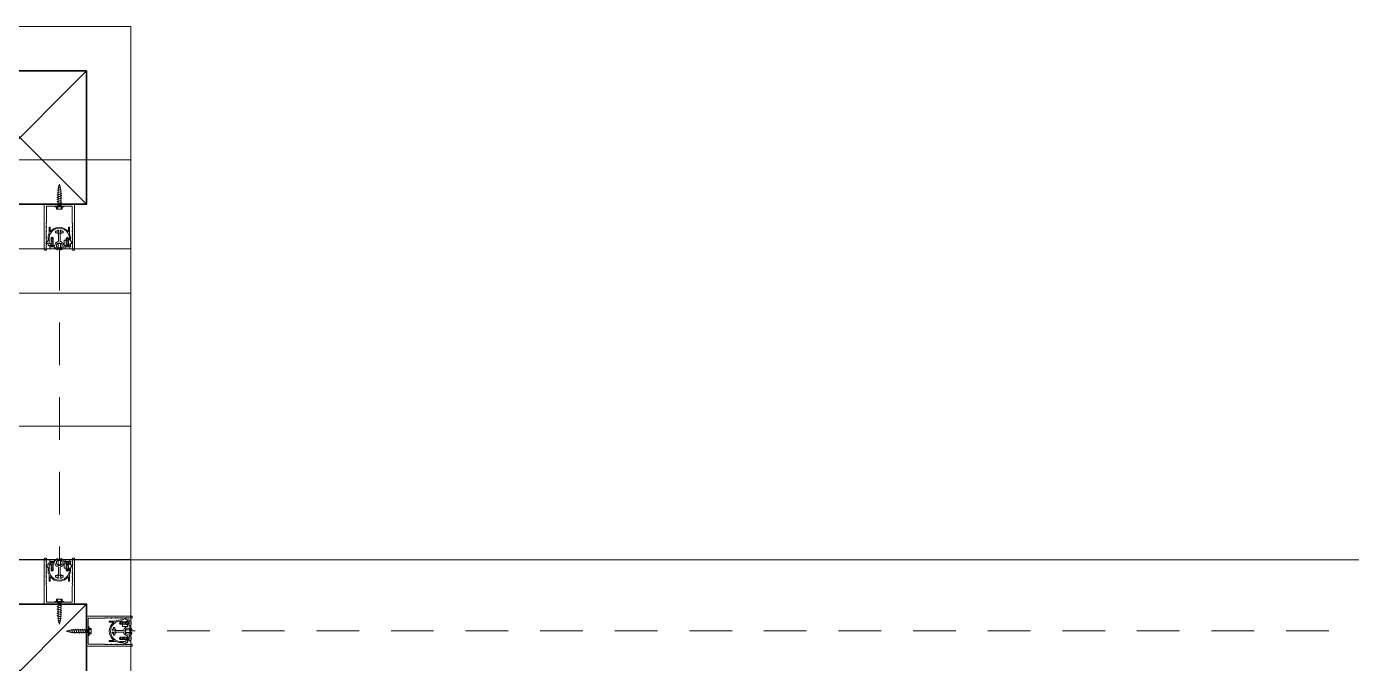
# Model space of a CAD drawing. Header units: inches. Extents: x -1373 to 690, y -94 to 608.
# Drawn here: x 331.7 to 391.4, y 416 to 444.6 of the extents above; entities that cross this region are included whole.
import ezdxf

# ---------------------------------------------------------------- set-up
doc = ezdxf.new("R2010")
doc.units = ezdxf.units.IN
doc.header["$MEASUREMENT"] = 0
for name, pattern in [('Dashed', [8.666667, 5.333333, -3.333334]), ('PHANTOM2', [1.25, 0.625, -0.125, 0.125, -0.125, 0.125, -0.125]), ('short Dashed', [3.36, 1.92, -1.44])]:
    doc.linetypes.add(name, pattern=pattern)
for name, color, linetype, lineweight, true_color in [('0_Pen_No__21', 7, 'Continuous', 13, 0x3687d9), ('0_Pen_No__22', 7, 'Continuous', 13, 0x650066), ('A-BEAM.N_Pen_No__2', 7, 'Continuous', 18, 0x404040), ('A-COLS.N_Pen_No__21', 7, 'Continuous', 13, 0x3687d9), ('A-COLS.N_Pen_No__22', 7, 'Continuous', 13, 0x650066), ('A-STRS-EXTR.N_Pen_No__2', 7, 'Continuous', 18, 0x404040), ('Skin Separator Lines_Pen_No__25', 7, 'Continuous', 35, 0xd9610b)]:
    doc.layers.add(name, color=color, linetype=linetype, lineweight=lineweight, true_color=true_color)
for name, color, linetype in [('A-BEAM.N', 7, 'Continuous'), ('A-COLS.N', 7, 'Continuous'), ('A-STRS-EXTR.N', 7, 'Continuous')]:
    doc.layers.add(name, color=color, linetype=linetype)
doc.layers.add('Cover Fills_Pen_No__96', color=8, linetype='Continuous', lineweight=18)

# ---------------------------------------------------------------- blocks, each defined once
blk = doc.blocks.new('Slab_6', base_point=(-3.566, 312.638))
at = {"layer": 'Cover Fills_Pen_No__96', "linetype": 'Continuous', "lineweight": 18}
h = blk.add_hatch(dxfattribs=at)
h.set_pattern_fill('06___Parallel_06__H', color=8, style=0, pattern_type=2)
h.set_pattern_definition([(0, (214.9315, 384.6384), (0, 6), [])])
h.paths.add_polyline_path([(-3.566, 312.638), (484.434, 312.638), (484.434, 336.638), (628.434, 336.638), (628.434, 328.638), (676.434, 328.638), (676.434, 384.638), (628.434, 384.638), (628.434, 420.638), (336.434, 420.638), (336.434, 444.638), (36.434, 444.638), (36.434, 424.638), (-3.566, 424.638)])
at = {"layer": 'A-STRS-EXTR.N_Pen_No__2', "color": 49, "linetype": 'Continuous', "lineweight": 18, "true_color": 0x404040, "flags": 128}
blk.add_lwpolyline([(-3.566, 312.638), (484.434, 312.638), (484.434, 336.638), (628.434, 336.638), (628.434, 328.638), (676.434, 328.638), (676.434, 384.638), (628.434, 384.638), (628.434, 420.638), (336.434, 420.638), (336.434, 444.638), (36.434, 444.638), (36.434, 424.638), (-3.566, 424.638)], close=True, dxfattribs=at)
blk = doc.blocks.new('Beam_1', base_point=(331.434, 439.638))
at = {"layer": 'A-BEAM.N_Pen_No__2', "color": 49, "linetype": 'Dashed', "lineweight": 18, "true_color": 0x404040}
blk.add_line((336.434, 444.638), (36.434, 444.638), dxfattribs=at)
blk = doc.blocks.new('Beam_3', base_point=(331.434, 439.638))
at = {"layer": 'A-BEAM.N_Pen_No__2', "color": 49, "linetype": 'Dashed', "lineweight": 18, "true_color": 0x404040}
blk.add_line((336.434, 444.638), (336.434, 420.638), dxfattribs=at)
blk = doc.blocks.new('Beam_6', base_point=(623.434, 415.638))
at = {"layer": 'A-BEAM.N_Pen_No__2', "color": 49, "linetype": 'Dashed', "lineweight": 18, "true_color": 0x404040}
blk.add_line((628.434, 420.638), (336.434, 420.638), dxfattribs=at)
blk = doc.blocks.new('Column_7', base_point=(331.434, 439.638))
at = {"layer": 'A-COLS.N_Pen_No__21', "color": 145, "linetype": 'Continuous', "lineweight": 13, "true_color": 0x3687d9}
for p, q in [((328.434, 436.638), (334.434, 442.638)), ((334.434, 436.638), (328.434, 442.638))]:
    blk.add_line(p, q, dxfattribs=at)
at = {"layer": 'A-COLS.N_Pen_No__22', "color": 206, "linetype": 'Continuous', "lineweight": 13, "true_color": 0x650066, "flags": 128}
blk.add_lwpolyline([(326.434, 434.638), (336.434, 434.638), (336.434, 444.638), (326.434, 444.638)], close=True, dxfattribs=at)
at = {"layer": 'Skin Separator Lines_Pen_No__25', "color": 32, "linetype": 'Continuous', "lineweight": 35, "true_color": 0xd9610b, "flags": 128}
blk.add_lwpolyline([(328.434, 436.638), (328.434, 442.638), (334.434, 442.638), (334.434, 436.638)], close=True, dxfattribs=at)
blk = doc.blocks.new('Column_28', base_point=(331.434, 415.638))
at = {"layer": 'A-COLS.N_Pen_No__21', "color": 145, "linetype": 'Continuous', "lineweight": 13, "true_color": 0x3687d9}
for p, q in [((328.434, 412.638), (334.434, 418.638)), ((334.434, 412.638), (328.434, 418.638))]:
    blk.add_line(p, q, dxfattribs=at)
at = {"layer": 'A-COLS.N_Pen_No__22', "color": 206, "linetype": 'Continuous', "lineweight": 13, "true_color": 0x650066, "flags": 128}
blk.add_lwpolyline([(326.434, 410.638), (336.434, 410.638), (336.434, 420.638), (326.434, 420.638)], close=True, dxfattribs=at)
at = {"layer": 'Skin Separator Lines_Pen_No__25', "color": 32, "linetype": 'Continuous', "lineweight": 35, "true_color": 0xd9610b, "flags": 128}
blk.add_lwpolyline([(328.434, 412.638), (328.434, 418.638), (334.434, 418.638), (334.434, 412.638)], close=True, dxfattribs=at)

msp = doc.modelspace()

# ---------------------------------------------------------------- linework, layer by layer
at = {"layer": '0_Pen_No__21', "color": 145, "linetype": 'short Dashed', "lineweight": 13, "true_color": 0x3687d9}
for p, q in [((333.229, 434.679), (333.229, 420.598)), ((484.475, 417.433), (336.394, 417.433))]:
    msp.add_line(p, q, dxfattribs=at)
at = {"layer": '0_Pen_No__22', "color": 206, "linetype": 'Continuous', "lineweight": 13, "true_color": 0x650066}
for p, q in [((333.199, 437.472), (333.157, 437.303)), ((333.185, 437.467), (333.241, 437.487)), ((333.187, 437.479), (333.185, 437.467)), ((333.185, 437.467), (333.197, 437.463)), ((333.187, 437.479), (333.239, 437.497)), ((333.217, 437.544), (333.202, 437.484)), ((333.217, 437.544), (333.23, 437.494)), ((333.228, 437.501), (333.239, 437.497)), ((333.232, 437.484), (333.252, 437.402)), ((333.239, 437.497), (333.241, 437.487)), ((333.123, 437.158), (333.297, 437.219)), ((333.123, 437.147), (333.3, 437.21)), ((333.123, 437.147), (333.123, 437.158)), ((333.123, 437.147), (333.157, 437.135)), ((333.123, 437.058), (333.311, 437.125)), ((333.123, 437.048), (333.311, 437.114)), ((333.123, 437.048), (333.123, 437.058)), ((333.123, 437.048), (333.157, 437.035)), ((333.123, 436.959), (333.311, 437.026)), ((333.123, 436.948), (333.311, 437.015)), ((333.123, 436.948), (333.123, 436.959)), ((333.123, 436.948), (333.157, 436.936)), ((333.123, 436.86), (333.311, 436.926)), ((333.123, 436.849), (333.311, 436.916)), ((333.145, 437.254), (333.286, 437.304)), ((333.148, 437.266), (333.145, 437.254)), ((333.145, 437.254), (333.157, 437.25)), ((333.148, 437.266), (333.284, 437.314)), ((333.157, 437.269), (333.157, 437.303)), ((333.157, 437.17), (333.157, 437.259)), ((333.157, 437.071), (333.157, 437.159)), ((333.157, 436.971), (333.157, 437.06)), ((333.157, 436.872), (333.157, 436.961)), ((333.158, 437.358), (333.264, 437.396)), ((333.161, 437.37), (333.158, 437.358)), ((333.158, 437.358), (333.17, 437.354)), ((333.161, 437.37), (333.261, 437.405)), ((333.25, 437.409), (333.261, 437.405)), ((333.254, 437.392), (333.275, 437.311)), ((333.261, 437.405), (333.264, 437.396)), ((333.273, 437.319), (333.284, 437.315)), ((333.277, 437.212), (333.277, 437.301)), ((333.277, 437.227), (333.297, 437.219)), ((333.277, 437.113), (333.277, 437.202)), ((333.277, 437.137), (333.311, 437.125)), ((333.277, 437.013), (333.277, 437.102)), ((333.277, 437.038), (333.311, 437.026)), ((333.277, 436.914), (333.277, 437.003)), ((333.277, 436.939), (333.311, 436.926)), ((333.277, 436.815), (333.277, 436.903)), ((333.284, 437.314), (333.287, 437.303)), ((333.297, 437.219), (333.3, 437.21)), ((333.311, 437.114), (333.311, 437.125)), ((333.311, 437.015), (333.311, 437.026)), ((333.311, 436.916), (333.311, 436.926)), ((332.538, 434.592), (332.538, 436.638)), ((333.883, 436.654), (332.554, 436.654)), ((332.637, 435.809), (332.637, 436.539)), ((333.784, 436.555), (332.653, 436.555)), ((333.018, 436.521), (333.018, 436.551)), ((333.416, 436.551), (333.018, 436.551)), ((333.416, 436.521), (333.018, 436.521)), ((333.093, 436.422), (333.093, 436.521)), ((333.341, 436.422), (333.093, 436.422)), ((333.123, 436.849), (333.123, 436.86)), ((333.123, 436.849), (333.157, 436.837)), ((333.123, 436.76), (333.311, 436.827)), ((333.123, 436.75), (333.311, 436.816)), ((333.123, 436.75), (333.123, 436.76)), ((333.123, 436.75), (333.157, 436.737)), ((333.123, 436.661), (333.311, 436.728)), ((333.123, 436.65), (333.311, 436.717)), ((333.123, 436.65), (333.123, 436.661)), ((333.123, 436.65), (333.157, 436.638)), ((333.123, 436.561), (333.311, 436.628)), ((333.123, 436.551), (333.311, 436.618)), ((333.123, 436.551), (333.123, 436.561)), ((333.137, 436.422), (333.137, 436.521)), ((333.157, 436.772), (333.157, 436.861)), ((333.157, 436.673), (333.157, 436.762)), ((333.157, 436.574), (333.157, 436.663)), ((333.157, 436.551), (333.157, 436.563)), ((333.277, 436.839), (333.311, 436.827)), ((333.277, 436.715), (333.277, 436.804)), ((333.277, 436.74), (333.311, 436.728)), ((333.277, 436.616), (333.277, 436.705)), ((333.277, 436.641), (333.311, 436.628)), ((333.311, 436.551), (333.277, 436.605)), ((333.296, 436.422), (333.296, 436.521)), ((333.311, 436.816), (333.311, 436.827)), ((333.311, 436.717), (333.311, 436.728)), ((333.311, 436.618), (333.311, 436.628)), ((333.341, 436.422), (333.341, 436.521)), ((333.416, 436.521), (333.416, 436.551)), ((333.8, 435.809), (333.8, 436.539)), ((333.899, 434.592), (333.899, 436.638)), ((332.637, 435.71), (332.637, 435.717)), ((333.8, 435.71), (333.8, 435.717)), ((332.637, 435.611), (332.637, 435.618)), ((332.637, 435.512), (332.637, 435.519)), ((332.637, 435.413), (332.637, 435.42)), ((332.637, 435.315), (332.637, 435.321)), ((332.637, 435.216), (332.637, 435.222)), ((332.637, 435.117), (332.637, 435.123)), ((332.754, 435.606), (332.802, 435.606)), ((332.754, 435.606), (332.754, 435.313)), ((332.802, 435.606), (332.802, 435.409)), ((332.892, 435.152), (332.84, 435.128)), ((332.84, 435.128), (332.84, 434.719)), ((332.892, 435.152), (332.857, 434.998)), ((332.944, 435.128), (332.874, 435.075)), ((332.944, 435.128), (332.892, 435.152)), ((332.944, 435.128), (332.944, 434.719)), ((333.044, 435.412), (333.044, 435.363)), ((333.103, 435.422), (333.054, 435.422)), ((333.054, 435.353), (333.107, 435.353)), ((333.18, 435.284), (333.18, 434.965)), ((333.249, 434.965), (333.249, 435.284)), ((333.322, 435.353), (333.375, 435.353)), ((333.375, 435.422), (333.326, 435.422)), ((333.385, 435.363), (333.385, 435.412)), ((333.579, 435.149), (333.527, 435.125)), ((333.527, 435.125), (333.527, 434.716)), ((333.579, 435.149), (333.544, 434.995)), ((333.631, 435.125), (333.562, 435.072)), ((333.631, 435.125), (333.579, 435.149)), ((333.674, 435.606), (333.626, 435.606)), ((333.626, 435.606), (333.626, 435.409)), ((333.631, 435.125), (333.631, 434.716)), ((333.674, 435.606), (333.674, 435.313)), ((333.674, 435.053), (333.674, 435.099)), ((333.721, 435.099), (333.721, 435.002)), ((333.8, 435.611), (333.8, 435.618)), ((333.8, 435.512), (333.8, 435.519)), ((333.8, 435.413), (333.8, 435.42)), ((333.8, 435.315), (333.8, 435.321)), ((333.8, 435.216), (333.8, 435.222)), ((333.8, 435.117), (333.8, 435.123)), ((332.621, 434.576), (332.554, 434.576)), ((332.637, 435.018), (332.637, 435.024)), ((332.637, 434.919), (332.637, 434.925)), ((332.637, 434.82), (332.637, 434.826)), ((332.637, 434.721), (332.637, 434.727)), ((332.637, 434.592), (332.637, 434.628)), ((332.781, 434.719), (332.781, 434.786)), ((332.781, 434.786), (333.014, 434.786)), ((332.873, 434.719), (332.781, 434.719)), ((333, 434.719), (332.783, 434.719)), ((332.783, 434.719), (332.783, 434.665)), ((332.956, 435.039), (332.828, 434.985)), ((332.828, 434.985), (332.84, 434.985)), ((332.956, 434.985), (332.828, 434.932)), ((332.956, 434.932), (332.828, 434.878)), ((332.828, 434.932), (332.84, 434.932)), ((332.828, 434.878), (332.84, 434.878)), ((332.956, 434.878), (332.828, 434.824)), ((332.828, 434.824), (332.84, 434.824)), ((332.956, 434.824), (332.828, 434.77)), ((332.828, 434.77), (332.84, 434.77)), ((332.956, 434.77), (332.84, 434.721)), ((332.944, 434.629), (332.84, 434.629)), ((333.019, 434.719), (332.903, 434.719)), ((332.944, 435.039), (332.956, 435.039)), ((332.944, 434.985), (332.956, 434.985)), ((332.944, 434.932), (332.956, 434.932)), ((332.944, 434.878), (332.956, 434.878)), ((332.944, 434.824), (332.956, 434.824)), ((332.944, 434.77), (332.956, 434.77)), ((333, 434.719), (333, 434.665)), ((333.137, 434.589), (333.126, 434.589)), ((333.152, 434.642), (333.152, 434.603)), ((333.275, 434.603), (333.275, 434.642)), ((333.301, 434.589), (333.289, 434.589)), ((333.559, 434.719), (333.407, 434.719)), ((333.413, 434.786), (333.53, 434.786)), ((333.428, 435.016), (333.637, 435.016)), ((333.428, 434.788), (333.428, 435.016)), ((333.521, 434.788), (333.428, 434.788)), ((333.688, 434.716), (333.471, 434.716)), ((333.471, 434.716), (333.471, 434.662)), ((333.643, 435.036), (333.515, 434.983)), ((333.643, 434.983), (333.515, 434.929)), ((333.515, 434.982), (333.527, 434.982)), ((333.643, 434.929), (333.515, 434.875)), ((333.515, 434.929), (333.527, 434.929)), ((333.515, 434.875), (333.527, 434.875)), ((333.643, 434.875), (333.515, 434.821)), ((333.515, 434.821), (333.527, 434.821)), ((333.643, 434.821), (333.515, 434.767)), ((333.515, 434.767), (333.527, 434.767)), ((333.655, 434.861), (333.521, 434.861)), ((333.521, 434.861), (333.521, 434.788)), ((333.643, 434.767), (333.527, 434.718)), ((333.631, 434.626), (333.527, 434.626)), ((333.53, 434.845), (333.648, 434.845)), ((333.53, 434.786), (333.53, 434.845)), ((333.721, 434.719), (333.618, 434.719)), ((333.631, 435.036), (333.643, 435.036)), ((333.631, 434.982), (333.643, 434.982)), ((333.631, 434.929), (333.643, 434.929)), ((333.631, 434.875), (333.643, 434.875)), ((333.631, 434.821), (333.643, 434.821)), ((333.631, 434.767), (333.643, 434.767)), ((333.637, 435.016), (333.674, 435.053)), ((333.648, 434.845), (333.648, 434.786)), ((333.648, 434.786), (333.721, 434.786)), ((333.655, 434.788), (333.655, 434.861)), ((333.721, 434.788), (333.655, 434.788)), ((333.688, 434.716), (333.688, 434.662)), ((333.721, 435.002), (333.814, 434.865)), ((333.721, 434.865), (333.721, 434.788)), ((333.814, 434.865), (333.721, 434.865)), ((333.721, 434.786), (333.721, 434.719)), ((333.8, 435.018), (333.8, 435.024)), ((333.8, 434.919), (333.8, 434.925)), ((333.8, 434.82), (333.8, 434.826)), ((333.8, 434.721), (333.8, 434.727)), ((333.8, 434.592), (333.8, 434.628)), ((333.815, 434.576), (333.883, 434.576)), ((332.538, 420.685), (332.538, 418.638)), ((332.621, 420.701), (332.554, 420.701)), ((332.637, 420.685), (332.637, 420.648)), ((332.637, 420.556), (332.637, 420.55)), ((332.637, 420.457), (332.637, 420.451)), ((332.637, 420.358), (332.637, 420.352)), ((332.637, 420.259), (332.637, 420.253)), ((332.637, 420.16), (332.637, 420.154)), ((332.873, 420.558), (332.781, 420.558)), ((332.781, 420.558), (332.781, 420.491)), ((332.781, 420.491), (333.014, 420.491)), ((332.783, 420.558), (332.783, 420.612)), ((333, 420.558), (332.783, 420.558)), ((332.828, 420.507), (332.84, 420.507)), ((332.956, 420.453), (332.828, 420.507)), ((332.828, 420.453), (332.84, 420.453)), ((332.956, 420.399), (332.828, 420.453)), ((332.956, 420.345), (332.828, 420.399)), ((332.828, 420.399), (332.84, 420.399)), ((332.828, 420.345), (332.84, 420.345)), ((332.956, 420.291), (332.828, 420.345)), ((332.828, 420.292), (332.84, 420.292)), ((332.956, 420.238), (332.828, 420.291)), ((332.944, 420.648), (332.84, 420.648)), ((332.84, 420.149), (332.84, 420.558)), ((332.956, 420.507), (332.84, 420.556)), ((332.892, 420.125), (332.857, 420.279)), ((332.944, 420.149), (332.874, 420.202)), ((333.019, 420.558), (332.903, 420.558)), ((332.944, 420.149), (332.944, 420.558)), ((332.944, 420.507), (332.956, 420.507)), ((332.944, 420.453), (332.956, 420.453)), ((332.944, 420.399), (332.956, 420.399)), ((332.944, 420.345), (332.956, 420.345)), ((332.944, 420.292), (332.956, 420.292)), ((332.944, 420.238), (332.956, 420.238)), ((333, 420.558), (333, 420.612)), ((333.137, 420.688), (333.126, 420.688)), ((333.152, 420.635), (333.152, 420.674)), ((333.18, 419.993), (333.18, 420.311)), ((333.249, 420.311), (333.249, 419.993)), ((333.275, 420.674), (333.275, 420.635)), ((333.301, 420.688), (333.289, 420.688)), ((333.559, 420.558), (333.407, 420.558)), ((333.413, 420.491), (333.53, 420.491)), ((333.428, 420.488), (333.428, 420.261)), ((333.521, 420.488), (333.428, 420.488)), ((333.428, 420.261), (333.637, 420.261)), ((333.471, 420.561), (333.471, 420.615)), ((333.688, 420.561), (333.471, 420.561)), ((333.515, 420.509), (333.527, 420.509)), ((333.643, 420.456), (333.515, 420.509)), ((333.515, 420.456), (333.527, 420.456)), ((333.643, 420.402), (333.515, 420.456)), ((333.643, 420.348), (333.515, 420.402)), ((333.515, 420.402), (333.527, 420.402)), ((333.515, 420.348), (333.527, 420.348)), ((333.643, 420.294), (333.515, 420.348)), ((333.643, 420.24), (333.515, 420.294)), ((333.515, 420.294), (333.527, 420.294)), ((333.521, 420.416), (333.521, 420.488)), ((333.655, 420.416), (333.521, 420.416)), ((333.631, 420.65), (333.527, 420.65)), ((333.527, 420.152), (333.527, 420.561)), ((333.643, 420.51), (333.527, 420.559)), ((333.53, 420.491), (333.53, 420.432)), ((333.53, 420.432), (333.648, 420.432)), ((333.579, 420.128), (333.544, 420.282)), ((333.631, 420.152), (333.562, 420.205)), ((333.721, 420.558), (333.618, 420.558)), ((333.631, 420.152), (333.631, 420.561)), ((333.631, 420.509), (333.643, 420.509)), ((333.631, 420.456), (333.643, 420.456)), ((333.631, 420.402), (333.643, 420.402)), ((333.631, 420.348), (333.643, 420.348)), ((333.631, 420.294), (333.643, 420.294)), ((333.631, 420.241), (333.643, 420.241)), ((333.637, 420.261), (333.674, 420.224)), ((333.648, 420.432), (333.648, 420.491)), ((333.648, 420.491), (333.721, 420.491)), ((333.655, 420.488), (333.655, 420.416)), ((333.721, 420.488), (333.655, 420.488)), ((333.674, 420.224), (333.674, 420.178)), ((333.688, 420.561), (333.688, 420.615)), ((333.721, 420.491), (333.721, 420.558)), ((333.721, 420.412), (333.721, 420.488)), ((333.814, 420.412), (333.721, 420.412)), ((333.721, 420.275), (333.814, 420.412)), ((333.721, 420.178), (333.721, 420.275)), ((333.8, 420.685), (333.8, 420.648)), ((333.8, 420.556), (333.8, 420.55)), ((333.8, 420.457), (333.8, 420.451)), ((333.8, 420.358), (333.8, 420.352)), ((333.8, 420.259), (333.8, 420.253)), ((333.8, 420.16), (333.8, 420.154)), ((333.815, 420.701), (333.883, 420.701)), ((333.899, 420.685), (333.899, 418.638)), ((332.637, 420.061), (332.637, 420.055)), ((332.637, 419.962), (332.637, 419.956)), ((332.637, 419.863), (332.637, 419.857)), ((332.637, 419.764), (332.637, 419.758)), ((332.637, 419.665), (332.637, 419.659)), ((332.637, 419.566), (332.637, 419.56)), ((332.754, 419.67), (332.754, 419.963)), ((332.754, 419.67), (332.802, 419.67)), ((332.802, 419.67), (332.802, 419.868)), ((332.892, 420.125), (332.84, 420.149)), ((332.944, 420.149), (332.892, 420.125)), ((333.044, 419.864), (333.044, 419.914)), ((333.054, 419.924), (333.107, 419.924)), ((333.103, 419.855), (333.054, 419.855)), ((333.322, 419.924), (333.375, 419.924)), ((333.375, 419.855), (333.326, 419.855)), ((333.385, 419.914), (333.385, 419.864)), ((333.579, 420.128), (333.527, 420.152)), ((333.631, 420.152), (333.579, 420.128)), ((333.626, 419.67), (333.626, 419.868)), ((333.674, 419.67), (333.626, 419.67)), ((333.674, 419.67), (333.674, 419.963)), ((333.8, 420.061), (333.8, 420.055)), ((333.8, 419.962), (333.8, 419.956)), ((333.8, 419.863), (333.8, 419.857)), ((333.8, 419.764), (333.8, 419.758)), ((333.8, 419.665), (333.8, 419.659)), ((333.8, 419.566), (333.8, 419.56)), ((332.637, 419.468), (332.637, 418.737)), ((333.8, 419.468), (333.8, 418.737)), ((333.883, 418.623), (332.554, 418.623)), ((333.784, 418.722), (332.653, 418.722)), ((333.018, 418.756), (333.018, 418.726)), ((333.416, 418.756), (333.018, 418.756)), ((333.416, 418.726), (333.018, 418.726)), ((333.093, 418.855), (333.093, 418.756)), ((333.341, 418.855), (333.093, 418.855)), ((333.123, 418.726), (333.311, 418.659)), ((333.123, 418.726), (333.123, 418.715)), ((333.123, 418.715), (333.311, 418.649)), ((333.123, 418.627), (333.157, 418.639)), ((333.123, 418.627), (333.311, 418.56)), ((333.123, 418.627), (333.123, 418.616)), ((333.123, 418.616), (333.311, 418.549)), ((333.123, 418.527), (333.157, 418.54)), ((333.123, 418.527), (333.123, 418.517)), ((333.123, 418.527), (333.311, 418.46)), ((333.123, 418.517), (333.311, 418.45)), ((333.123, 418.428), (333.157, 418.44)), ((333.123, 418.428), (333.311, 418.361)), ((333.123, 418.428), (333.123, 418.417)), ((333.123, 418.417), (333.311, 418.35)), ((333.137, 418.855), (333.137, 418.756)), ((333.157, 418.726), (333.157, 418.714)), ((333.157, 418.703), (333.157, 418.614)), ((333.157, 418.604), (333.157, 418.515)), ((333.157, 418.504), (333.157, 418.416)), ((333.157, 418.405), (333.157, 418.316)), ((333.311, 418.726), (333.277, 418.671)), ((333.277, 418.661), (333.277, 418.572)), ((333.277, 418.636), (333.311, 418.649)), ((333.277, 418.562), (333.277, 418.473)), ((333.277, 418.537), (333.311, 418.549)), ((333.277, 418.462), (333.277, 418.373)), ((333.277, 418.438), (333.311, 418.45)), ((333.296, 418.855), (333.296, 418.756)), ((333.311, 418.659), (333.311, 418.649)), ((333.311, 418.56), (333.311, 418.549)), ((333.311, 418.46), (333.311, 418.45)), ((333.341, 418.855), (333.341, 418.756)), ((333.416, 418.756), (333.416, 418.726)), ((333.123, 418.328), (333.157, 418.341)), ((333.123, 418.328), (333.311, 418.262)), ((333.123, 418.328), (333.123, 418.318)), ((333.123, 418.318), (333.311, 418.251)), ((333.123, 418.229), (333.157, 418.241)), ((333.123, 418.229), (333.311, 418.162)), ((333.123, 418.229), (333.123, 418.219)), ((333.123, 418.219), (333.311, 418.152)), ((333.123, 418.13), (333.157, 418.142)), ((333.123, 418.13), (333.3, 418.067)), ((333.123, 418.13), (333.123, 418.119)), ((333.123, 418.119), (333.297, 418.057)), ((333.145, 418.022), (333.157, 418.027)), ((333.145, 418.022), (333.286, 417.972)), ((333.148, 418.011), (333.145, 418.022)), ((333.148, 418.011), (333.284, 417.963)), ((333.157, 418.306), (333.157, 418.217)), ((333.157, 418.206), (333.157, 418.117)), ((333.157, 418.107), (333.157, 418.018)), ((333.157, 418.008), (333.157, 417.974)), ((333.199, 417.805), (333.157, 417.974)), ((333.158, 417.919), (333.17, 417.923)), ((333.158, 417.919), (333.264, 417.881)), ((333.161, 417.907), (333.158, 417.919)), ((333.161, 417.907), (333.261, 417.871)), ((333.185, 417.81), (333.197, 417.814)), ((333.185, 417.81), (333.241, 417.79)), ((333.187, 417.798), (333.185, 417.81)), ((333.187, 417.798), (333.239, 417.78)), ((333.217, 417.732), (333.202, 417.793)), ((333.217, 417.732), (333.23, 417.783)), ((333.228, 417.776), (333.239, 417.78)), ((333.232, 417.793), (333.252, 417.875)), ((333.239, 417.78), (333.241, 417.79)), ((333.25, 417.867), (333.261, 417.871)), ((333.254, 417.884), (333.275, 417.966)), ((333.261, 417.871), (333.264, 417.881)), ((333.273, 417.958), (333.284, 417.962)), ((333.277, 418.363), (333.277, 418.274)), ((333.277, 418.338), (333.311, 418.35)), ((333.277, 418.263), (333.277, 418.175)), ((333.277, 418.239), (333.311, 418.251)), ((333.277, 418.164), (333.277, 418.075)), ((333.277, 418.139), (333.311, 418.152)), ((333.277, 418.065), (333.277, 417.976)), ((333.277, 418.05), (333.297, 418.057)), ((333.284, 417.963), (333.287, 417.973)), ((333.297, 418.057), (333.3, 418.067)), ((333.311, 418.361), (333.311, 418.35)), ((333.311, 418.262), (333.311, 418.251)), ((333.311, 418.162), (333.311, 418.152)), ((334.419, 418.087), (334.419, 416.758)), ((336.481, 418.103), (334.434, 418.103)), ((334.518, 417.988), (334.518, 416.857)), ((335.264, 418.004), (334.533, 418.004)), ((335.362, 418.004), (335.356, 418.004)), ((335.461, 418.004), (335.455, 418.004)), ((335.466, 417.878), (335.759, 417.878)), ((335.466, 417.878), (335.466, 417.83)), ((335.466, 417.83), (335.664, 417.83)), ((335.56, 418.004), (335.554, 418.004)), ((335.659, 418.004), (335.653, 418.004)), ((335.758, 418.004), (335.752, 418.004)), ((335.857, 418.004), (335.851, 418.004)), ((335.948, 417.835), (335.924, 417.783)), ((335.924, 417.783), (336.078, 417.748)), ((335.924, 417.783), (335.948, 417.731)), ((335.948, 417.835), (336.357, 417.835)), ((335.948, 417.835), (336.001, 417.766)), ((335.956, 418.004), (335.95, 418.004)), ((335.974, 417.925), (336.071, 417.925)), ((336.02, 417.878), (335.974, 417.878)), ((336.057, 417.841), (336.02, 417.878)), ((336.036, 417.847), (336.09, 417.719)), ((336.037, 417.835), (336.037, 417.847)), ((336.055, 418.004), (336.049, 418.004)), ((336.057, 417.632), (336.057, 417.841)), ((336.071, 417.925), (336.208, 418.018)), ((336.09, 417.835), (336.09, 417.847)), ((336.09, 417.847), (336.144, 417.719)), ((336.144, 417.847), (336.198, 417.719)), ((336.144, 417.835), (336.144, 417.847)), ((336.154, 418.004), (336.148, 418.004)), ((336.198, 417.847), (336.252, 417.719)), ((336.198, 417.835), (336.198, 417.847)), ((336.208, 418.018), (336.208, 417.925)), ((336.208, 417.925), (336.284, 417.925)), ((336.212, 417.859), (336.212, 417.725)), ((336.284, 417.859), (336.212, 417.859)), ((336.228, 417.734), (336.228, 417.852)), ((336.228, 417.852), (336.287, 417.852)), ((336.253, 418.004), (336.247, 418.004)), ((336.252, 417.847), (336.305, 417.719)), ((336.252, 417.835), (336.252, 417.847)), ((336.284, 417.925), (336.284, 417.859)), ((336.287, 417.852), (336.287, 417.925)), ((336.287, 417.925), (336.354, 417.925)), ((336.305, 417.835), (336.305, 417.847)), ((336.306, 417.847), (336.355, 417.731)), ((336.352, 418.004), (336.346, 418.004)), ((336.354, 417.925), (336.354, 417.822)), ((336.357, 417.892), (336.357, 417.675)), ((336.357, 417.892), (336.411, 417.892)), ((336.481, 418.004), (336.445, 418.004)), ((336.446, 417.835), (336.446, 417.731)), ((336.497, 418.019), (336.497, 418.087)), ((333.528, 417.421), (333.579, 417.433)), ((333.528, 417.421), (333.589, 417.406)), ((333.572, 417.432), (333.576, 417.443)), ((333.576, 417.443), (333.586, 417.445)), ((333.594, 417.391), (333.576, 417.443)), ((333.606, 417.389), (333.586, 417.445)), ((333.589, 417.436), (333.671, 417.456)), ((333.594, 417.391), (333.606, 417.389)), ((333.601, 417.403), (333.77, 417.361)), ((333.606, 417.389), (333.61, 417.401)), ((333.663, 417.454), (333.667, 417.465)), ((333.667, 417.465), (333.677, 417.468)), ((333.703, 417.365), (333.667, 417.465)), ((333.715, 417.362), (333.677, 417.468)), ((333.68, 417.458), (333.762, 417.479)), ((333.703, 417.365), (333.715, 417.362)), ((333.715, 417.362), (333.719, 417.374)), ((333.754, 417.477), (333.758, 417.488)), ((333.759, 417.488), (333.769, 417.491)), ((333.807, 417.352), (333.759, 417.488)), ((333.818, 417.349), (333.768, 417.49)), ((333.804, 417.361), (333.77, 417.361)), ((333.861, 417.481), (333.772, 417.481)), ((333.807, 417.352), (333.818, 417.349)), ((333.903, 417.361), (333.814, 417.361)), ((333.818, 417.349), (333.823, 417.361)), ((333.846, 417.481), (333.853, 417.501)), ((333.853, 417.501), (333.863, 417.504)), ((333.915, 417.327), (333.853, 417.501)), ((333.926, 417.327), (333.863, 417.504)), ((333.96, 417.481), (333.871, 417.481)), ((334.002, 417.361), (333.913, 417.361)), ((333.926, 417.327), (333.915, 417.327)), ((333.926, 417.327), (333.938, 417.361)), ((333.935, 417.481), (333.948, 417.515)), ((334.015, 417.327), (333.948, 417.515)), ((333.958, 417.515), (333.948, 417.515)), ((334.025, 417.327), (333.958, 417.515)), ((334.059, 417.481), (333.971, 417.481)), ((334.102, 417.361), (334.013, 417.361)), ((334.025, 417.327), (334.015, 417.327)), ((334.025, 417.327), (334.037, 417.361)), ((334.035, 417.481), (334.047, 417.515)), ((334.114, 417.327), (334.047, 417.515)), ((334.058, 417.515), (334.047, 417.515)), ((334.125, 417.327), (334.058, 417.515)), ((334.159, 417.481), (334.07, 417.481)), ((334.201, 417.361), (334.112, 417.361)), ((334.125, 417.327), (334.114, 417.327)), ((334.125, 417.327), (334.137, 417.361)), ((334.134, 417.481), (334.147, 417.515)), ((334.213, 417.327), (334.147, 417.515)), ((334.157, 417.515), (334.147, 417.515)), ((334.224, 417.327), (334.157, 417.515)), ((334.258, 417.481), (334.169, 417.481)), ((334.3, 417.361), (334.212, 417.361)), ((334.224, 417.327), (334.213, 417.327)), ((334.224, 417.327), (334.236, 417.361)), ((334.234, 417.481), (334.246, 417.515)), ((334.256, 417.515), (334.246, 417.515)), ((334.313, 417.327), (334.246, 417.515)), ((334.323, 417.327), (334.256, 417.515)), ((334.358, 417.481), (334.269, 417.481)), ((334.4, 417.361), (334.311, 417.361)), ((334.323, 417.327), (334.313, 417.327)), ((334.323, 417.327), (334.336, 417.361)), ((334.333, 417.481), (334.345, 417.515)), ((334.412, 417.327), (334.345, 417.515)), ((334.356, 417.515), (334.345, 417.515)), ((334.423, 417.327), (334.356, 417.515)), ((334.457, 417.481), (334.368, 417.481)), ((334.499, 417.361), (334.41, 417.361)), ((334.423, 417.327), (334.412, 417.327)), ((334.423, 417.327), (334.435, 417.361)), ((334.432, 417.481), (334.445, 417.515)), ((334.511, 417.327), (334.445, 417.515)), ((334.455, 417.515), (334.445, 417.515)), ((334.522, 417.327), (334.455, 417.515)), ((334.522, 417.515), (334.467, 417.481)), ((334.522, 417.361), (334.51, 417.361)), ((334.522, 417.327), (334.511, 417.327)), ((334.552, 417.62), (334.522, 417.62)), ((334.522, 417.62), (334.522, 417.222)), ((334.552, 417.222), (334.522, 417.222)), ((334.552, 417.62), (334.552, 417.222)), ((334.651, 417.545), (334.552, 417.545)), ((334.651, 417.5), (334.552, 417.5)), ((334.651, 417.341), (334.552, 417.341)), ((334.651, 417.297), (334.552, 417.297)), ((334.651, 417.545), (334.651, 417.297)), ((335.651, 417.579), (335.651, 417.53)), ((335.651, 417.307), (335.651, 417.258)), ((335.71, 417.589), (335.66, 417.589)), ((335.66, 417.248), (335.71, 417.248)), ((335.72, 417.526), (335.72, 417.579)), ((335.72, 417.258), (335.72, 417.311)), ((336.107, 417.453), (335.789, 417.453)), ((335.789, 417.384), (336.107, 417.384)), ((335.948, 417.731), (336.357, 417.731)), ((336.284, 417.632), (336.057, 417.632)), ((336.09, 417.719), (336.09, 417.731)), ((336.144, 417.719), (336.144, 417.731)), ((336.198, 417.719), (336.198, 417.731)), ((336.212, 417.725), (336.284, 417.725)), ((336.287, 417.734), (336.228, 417.734)), ((336.252, 417.719), (336.252, 417.731)), ((336.284, 417.725), (336.284, 417.632)), ((336.287, 417.617), (336.287, 417.734)), ((336.287, 416.985), (336.287, 417.218)), ((336.305, 417.719), (336.305, 417.731)), ((336.354, 417.763), (336.354, 417.611)), ((336.354, 417.223), (336.354, 417.107)), ((336.354, 417.204), (336.354, 416.987)), ((336.354, 417.204), (336.408, 417.204)), ((336.357, 417.675), (336.411, 417.675)), ((336.47, 417.479), (336.431, 417.479)), ((336.431, 417.356), (336.47, 417.356)), ((336.484, 417.505), (336.484, 417.493)), ((336.484, 417.341), (336.484, 417.33)), ((336.481, 416.742), (334.434, 416.742)), ((335.264, 416.841), (334.533, 416.841)), ((335.362, 416.841), (335.356, 416.841)), ((335.461, 416.841), (335.455, 416.841)), ((335.466, 417.006), (335.664, 417.006)), ((335.466, 416.958), (335.466, 417.006)), ((335.466, 416.958), (335.759, 416.958)), ((335.56, 416.841), (335.554, 416.841)), ((335.659, 416.841), (335.653, 416.841)), ((335.758, 416.841), (335.752, 416.841)), ((335.857, 416.841), (335.851, 416.841)), ((335.945, 417.148), (335.921, 417.096)), ((335.921, 417.096), (336.075, 417.061)), ((335.921, 417.096), (335.945, 417.044)), ((335.945, 417.148), (336.354, 417.148)), ((335.945, 417.148), (335.998, 417.078)), ((335.945, 417.044), (336.354, 417.044)), ((335.956, 416.841), (335.95, 416.841)), ((336.034, 417.148), (336.034, 417.16)), ((336.034, 417.16), (336.087, 417.031)), ((336.055, 416.841), (336.049, 416.841)), ((336.087, 417.16), (336.141, 417.031)), ((336.088, 417.148), (336.088, 417.16)), ((336.088, 417.031), (336.088, 417.044)), ((336.141, 417.16), (336.195, 417.031)), ((336.141, 417.148), (336.141, 417.16)), ((336.141, 417.031), (336.141, 417.044)), ((336.154, 416.841), (336.148, 416.841)), ((336.195, 417.16), (336.249, 417.031)), ((336.195, 417.148), (336.195, 417.16)), ((336.195, 417.031), (336.195, 417.044)), ((336.253, 416.841), (336.247, 416.841)), ((336.249, 417.16), (336.303, 417.031)), ((336.249, 417.148), (336.249, 417.16)), ((336.249, 417.031), (336.249, 417.044)), ((336.354, 416.985), (336.287, 416.985)), ((336.303, 417.16), (336.352, 417.044)), ((336.303, 417.148), (336.303, 417.16)), ((336.303, 417.031), (336.303, 417.044)), ((336.352, 416.841), (336.346, 416.841)), ((336.354, 417.077), (336.354, 416.985)), ((336.354, 416.987), (336.408, 416.987)), ((336.444, 417.148), (336.444, 417.044)), ((336.481, 416.841), (336.445, 416.841)), ((336.497, 416.825), (336.497, 416.758))]:
    msp.add_line(p, q, dxfattribs=at)
at = {"layer": '0_Pen_No__22', "color": 206, "linetype": 'PHANTOM2', "lineweight": 13, "true_color": 0x650066}
for p, q in [((333.157, 434.846), (333.186, 434.876)), ((333.157, 434.679), (333.157, 434.846)), ((333.275, 434.679), (333.157, 434.679)), ((333.186, 434.876), (333.246, 434.876)), ((333.275, 434.846), (333.246, 434.876)), ((333.275, 434.679), (333.275, 434.846)), ((333.157, 420.598), (333.157, 420.431)), ((333.275, 420.598), (333.157, 420.598)), ((333.157, 420.431), (333.186, 420.401)), ((333.186, 420.401), (333.246, 420.401)), ((333.275, 420.431), (333.246, 420.401)), ((333.275, 420.598), (333.275, 420.431)), ((336.227, 417.479), (336.197, 417.45)), ((336.197, 417.39), (336.197, 417.45)), ((336.227, 417.361), (336.197, 417.39)), ((336.394, 417.479), (336.227, 417.479)), ((336.394, 417.361), (336.227, 417.361)), ((336.394, 417.479), (336.394, 417.361))]:
    msp.add_line(p, q, dxfattribs=at)
at = {"layer": '0_Pen_No__22', "color": 206, "linetype": 'Continuous', "lineweight": 13, "true_color": 0x650066, "flags": 128}
for points in [[(333.674, 435.099, 1.000034), (332.754, 435.099), (332.754, 434.892), (332.792, 434.855), (332.838, 434.855), (332.838, 434.788), (332.707, 434.788), (332.707, 434.865), (332.614, 434.865), (332.707, 435.002), (332.707, 435.099)], [(333.674, 420.178, -1.000034), (332.754, 420.178), (332.754, 420.385), (332.792, 420.422), (332.838, 420.422), (332.838, 420.488), (332.707, 420.488), (332.707, 420.412), (332.614, 420.412), (332.707, 420.275), (332.707, 420.178)], [(335.974, 417.878, 1.000034), (335.974, 416.958), (336.181, 416.958), (336.218, 416.996), (336.218, 417.042), (336.284, 417.042), (336.284, 416.911), (336.208, 416.911), (336.208, 416.818), (336.071, 416.911), (335.974, 416.911)]]:
    msp.add_lwpolyline(points, format="xyb", dxfattribs=at)
at = {"layer": '0_Pen_No__22', "color": 206, "linetype": 'Continuous', "lineweight": 13, "true_color": 0x650066}
for centre, radius, start, end in [((332.554, 436.638), 0.0158, 90, 180), ((332.653, 436.539), 0.0158, 90, 180), ((333.784, 436.539), 0.0158, 0, 90), ((333.883, 436.638), 0.0158, 0, 90), ((332.678, 435.763), 0.0618, 131.61225, 228.38775), ((332.678, 435.664), 0.0618, 131.61225, 228.38775), ((333.759, 435.763), 0.0618, 311.61225, 48.38775), ((333.759, 435.664), 0.0618, 311.61225, 48.38775), ((332.678, 435.565), 0.0618, 131.61225, 228.38775), ((332.678, 435.466), 0.0618, 131.61225, 228.38775), ((332.678, 435.367), 0.0618, 131.61225, 228.38775), ((332.678, 435.268), 0.0618, 131.61225, 228.38775), ((332.678, 435.169), 0.0618, 131.61225, 228.38775), ((332.678, 435.07), 0.0618, 131.61225, 228.38775), ((333.214, 435.099), 0.507, 155.02251, 179.9961), ((332.807, 435.411), 0.00613, 205.83901, 298.93362), ((333.214, 435.099), 0.507, 37.20058, 142.77045), ((333.054, 435.412), 0.00986, 90, 180), ((333.054, 435.363), 0.00986, 180, 270), ((333.103, 435.432), 0.00986, 270, 340.80516), ((333.107, 435.343), 0.00986, 24.95299, 90), ((333.215, 435.393), 0.108, 137.89005, 160.80516), ((333.215, 435.393), 0.108, 204.95299, 247.95541), ((333.153, 435.449), 0.0246, 0, 137.89005), ((333.215, 435.393), 0.0592, 137.89005, 180), ((333.215, 435.393), 0.0592, 180, 0), ((333.153, 435.449), 0.0246, 317.89005, 0), ((333.17, 435.284), 0.00986, 0, 67.95541), ((333.259, 435.284), 0.00986, 112.04459, 180), ((333.277, 435.449), 0.0246, 42.10995, 180), ((333.277, 435.449), 0.0246, 180, 222.10995), ((333.215, 435.393), 0.108, 292.04459, 335.04701), ((333.215, 435.393), 0.0592, 0, 42.10995), ((333.215, 435.393), 0.108, 19.19484, 42.10995), ((333.322, 435.343), 0.00986, 90, 155.04701), ((333.326, 435.432), 0.00986, 199.19484, 270), ((333.375, 435.412), 0.00986, 0, 90), ((333.375, 435.363), 0.00986, 270, 0), ((333.621, 435.411), 0.00613, 241.06638, 334.16099), ((333.214, 435.099), 0.507, 0, 25.04399), ((333.759, 435.565), 0.0618, 311.61225, 48.38775), ((333.759, 435.466), 0.0618, 311.61225, 48.38775), ((333.759, 435.367), 0.0618, 311.61225, 48.38775), ((333.759, 435.268), 0.0618, 311.61225, 48.38775), ((333.759, 435.169), 0.0618, 311.61225, 48.38775), ((333.759, 435.07), 0.0618, 311.61225, 48.38775), ((332.554, 434.592), 0.0158, 180, 270), ((332.678, 434.971), 0.0618, 131.61225, 228.38775), ((332.678, 434.872), 0.0618, 131.61225, 228.38775), ((332.678, 434.774), 0.0618, 131.61225, 228.38775), ((332.678, 434.675), 0.0618, 131.61225, 228.38775), ((332.621, 434.592), 0.0158, 270, 0), ((332.844, 434.699), 0.0697, 209.17991, 266.33515), ((332.888, 434.719), 0.0149, 0, 180), ((332.941, 434.696), 0.0673, 272.55206, 331.93287), ((333.213, 434.768), 0.2, 145.03706, 174.98375), ((333.213, 434.768), 0.2, 194.18398, 243.998), ((333.213, 434.768), 0.2, 137.55417, 145.03706), ((333.07, 434.907), 0.0056, 45.58444, 226.31296), ((333.213, 434.768), 0.2, 132.52095, 134.34324), ((333.082, 434.919), 0.0056, 40.60409, 221.22687), ((333.213, 434.768), 0.133, 301.40595, 238.59405), ((333.213, 434.768), 0.2, 99.56912, 129.31001), ((333.137, 434.603), 0.0142, 270, 0), ((333.137, 434.642), 0.0142, 0, 63.43127), ((333.213, 434.768), 0.2, 34.96294, 80.43088), ((333.289, 434.642), 0.0142, 116.56871, 180), ((333.289, 434.603), 0.0142, 180, 270), ((333.213, 434.768), 0.2, 296.002, 345.81602), ((333.213, 434.768), 0.2, 5.01625, 34.96294), ((333.532, 434.696), 0.0697, 209.17991, 266.33515), ((333.589, 434.719), 0.0295, 0, 180), ((333.628, 434.694), 0.0673, 272.55206, 331.93287), ((333.759, 434.971), 0.0618, 311.61225, 48.38775), ((333.759, 434.872), 0.0618, 311.61225, 48.38775), ((333.759, 434.774), 0.0618, 311.61225, 48.38775), ((333.759, 434.675), 0.0618, 311.61225, 48.38775), ((333.815, 434.592), 0.0158, 180, 270), ((333.883, 434.592), 0.0158, 270, 0), ((332.554, 420.685), 0.0158, 90, 180), ((332.678, 420.602), 0.0618, 131.61225, 228.38775), ((332.678, 420.503), 0.0618, 131.61225, 228.38775), ((332.678, 420.404), 0.0618, 131.61225, 228.38775), ((332.678, 420.305), 0.0618, 131.61225, 228.38775), ((332.678, 420.206), 0.0618, 131.61225, 228.38775), ((332.621, 420.685), 0.0158, 0, 90), ((333.214, 420.178), 0.507, 180.0039, 204.97749), ((332.844, 420.578), 0.0697, 93.66485, 150.82009), ((332.888, 420.558), 0.0149, 180, 0), ((332.941, 420.58), 0.0673, 28.06713, 87.44794), ((333.213, 420.509), 0.2, 185.01625, 214.96294), ((333.213, 420.509), 0.2, 116.002, 165.81602), ((333.213, 420.509), 0.2, 214.96294, 222.44583), ((333.07, 420.369), 0.0056, 133.68704, 314.41556), ((333.213, 420.509), 0.2, 225.65676, 227.47905), ((333.082, 420.357), 0.0056, 138.77313, 319.39591), ((333.213, 420.509), 0.133, 121.40595, 58.59405), ((333.213, 420.509), 0.2, 230.68999, 260.43088), ((333.137, 420.674), 0.0142, 0, 90), ((333.137, 420.635), 0.0142, 296.56873, 0), ((333.213, 420.509), 0.2, 279.56912, 325.03706), ((333.289, 420.674), 0.0142, 90, 180), ((333.289, 420.635), 0.0142, 180, 243.43129), ((333.213, 420.509), 0.2, 14.18398, 63.998), ((333.213, 420.509), 0.2, 325.03706, 354.98375), ((333.532, 420.581), 0.0697, 93.66485, 150.82009), ((333.589, 420.558), 0.0295, 180, 0), ((333.628, 420.583), 0.0673, 28.06713, 87.44794), ((333.214, 420.178), 0.507, 334.95601, 0), ((333.815, 420.685), 0.0158, 90, 180), ((333.759, 420.602), 0.0618, 311.61225, 48.38775), ((333.759, 420.503), 0.0618, 311.61225, 48.38775), ((333.759, 420.404), 0.0618, 311.61225, 48.38775), ((333.759, 420.305), 0.0618, 311.61225, 48.38775), ((333.759, 420.206), 0.0618, 311.61225, 48.38775), ((333.883, 420.685), 0.0158, 0, 90), ((332.678, 420.107), 0.0618, 131.61225, 228.38775), ((332.678, 420.009), 0.0618, 131.61225, 228.38775), ((332.678, 419.91), 0.0618, 131.61225, 228.38775), ((332.678, 419.811), 0.0618, 131.61225, 228.38775), ((332.678, 419.712), 0.0618, 131.61225, 228.38775), ((332.678, 419.613), 0.0618, 131.61225, 228.38775), ((332.807, 419.865), 0.00613, 61.06638, 154.16099), ((333.214, 420.178), 0.507, 217.22955, 322.79942), ((333.054, 419.914), 0.00986, 90, 180), ((333.054, 419.864), 0.00986, 180, 270), ((333.103, 419.845), 0.00986, 19.19484, 90), ((333.107, 419.933), 0.00986, 270, 335.04701), ((333.215, 419.884), 0.108, 199.19484, 222.10995), ((333.215, 419.884), 0.108, 112.04459, 155.04701), ((333.153, 419.827), 0.0246, 222.10995, 0), ((333.215, 419.884), 0.0592, 0, 180), ((333.215, 419.884), 0.0592, 180, 222.10995), ((333.153, 419.827), 0.0246, 0, 42.10995), ((333.17, 419.993), 0.00986, 292.04459, 0), ((333.259, 419.993), 0.00986, 180, 247.95541), ((333.277, 419.827), 0.0246, 137.89005, 180), ((333.277, 419.827), 0.0246, 180, 317.89005), ((333.215, 419.884), 0.108, 24.95299, 67.95541), ((333.215, 419.884), 0.0592, 317.89005, 0), ((333.215, 419.884), 0.108, 317.89005, 340.80516), ((333.322, 419.933), 0.00986, 204.95299, 270), ((333.326, 419.845), 0.00986, 90, 160.80516), ((333.375, 419.914), 0.00986, 0, 90), ((333.375, 419.864), 0.00986, 270, 0), ((333.621, 419.865), 0.00613, 25.83901, 118.93362), ((333.759, 420.107), 0.0618, 311.61225, 48.38775), ((333.759, 420.009), 0.0618, 311.61225, 48.38775), ((333.759, 419.91), 0.0618, 311.61225, 48.38775), ((333.759, 419.811), 0.0618, 311.61225, 48.38775), ((333.759, 419.712), 0.0618, 311.61225, 48.38775), ((333.759, 419.613), 0.0618, 311.61225, 48.38775), ((332.678, 419.514), 0.0618, 131.61225, 228.38775), ((333.759, 419.514), 0.0618, 311.61225, 48.38775), ((332.554, 418.638), 0.0158, 180, 270), ((332.653, 418.737), 0.0158, 180, 270), ((333.784, 418.737), 0.0158, 270, 0), ((333.883, 418.638), 0.0158, 270, 0), ((334.434, 418.087), 0.0158, 89.99997, 179.99997), ((334.533, 417.988), 0.0158, 89.99997, 179.99997), ((335.31, 417.963), 0.0618, 41.61221, 138.38772), ((335.409, 417.963), 0.0618, 41.61221, 138.38772), ((335.508, 417.963), 0.0618, 41.61221, 138.38772), ((335.974, 417.418), 0.507, 127.20055, 232.77041), ((335.607, 417.963), 0.0618, 41.61221, 138.38772), ((335.706, 417.963), 0.0618, 41.61221, 138.38772), ((335.661, 417.825), 0.00613, 331.06635, 64.16096), ((335.805, 417.963), 0.0618, 41.61221, 138.38772), ((335.974, 417.418), 0.507, 89.99997, 115.04396), ((335.904, 417.963), 0.0618, 41.61221, 138.38772), ((336.002, 417.963), 0.0618, 41.61221, 138.38772), ((336.101, 417.963), 0.0618, 41.61221, 138.38772), ((336.2, 417.963), 0.0618, 41.61221, 138.38772), ((336.299, 417.963), 0.0618, 41.61221, 138.38772), ((336.354, 417.793), 0.0295, 89.99997, 269.99997), ((336.398, 417.963), 0.0618, 41.61221, 138.38772), ((336.379, 417.832), 0.0673, 2.55203, 61.93284), ((336.481, 418.087), 0.0158, 359.99997, 89.99997), ((336.481, 418.019), 0.0158, 269.99997, 359.99997), ((335.623, 417.481), 0.0246, 132.10992, 269.99997), ((335.623, 417.356), 0.0246, 89.99997, 227.89002), ((335.68, 417.419), 0.108, 109.19481, 132.10992), ((335.68, 417.419), 0.108, 227.89002, 250.80512), ((335.623, 417.481), 0.0246, 269.99997, 312.10992), ((335.623, 417.356), 0.0246, 47.89002, 89.99997), ((335.68, 417.419), 0.0592, 89.99997, 132.10992), ((335.68, 417.419), 0.0592, 227.89002, 269.99997), ((335.641, 417.53), 0.00986, 289.19481, 359.99997), ((335.641, 417.307), 0.00986, 359.99997, 70.80512), ((335.66, 417.579), 0.00986, 89.99997, 179.99997), ((335.66, 417.258), 0.00986, 179.99997, 269.99997), ((335.68, 417.419), 0.0592, 269.99997, 89.99997), ((335.71, 417.579), 0.00986, 359.99997, 89.99997), ((335.71, 417.258), 0.00986, 269.99997, 359.99997), ((335.729, 417.526), 0.00986, 179.99997, 245.04698), ((335.729, 417.311), 0.00986, 114.95296, 179.99997), ((335.68, 417.419), 0.108, 22.04456, 65.04698), ((335.68, 417.419), 0.108, 294.95296, 337.95538), ((335.789, 417.463), 0.00986, 202.04456, 269.99997), ((335.789, 417.374), 0.00986, 89.99997, 157.95538), ((336.305, 417.417), 0.2, 124.96291, 170.43085), ((336.305, 417.417), 0.2, 189.56909, 219.30997), ((336.153, 417.286), 0.0056, 130.60406, 311.22683), ((336.305, 417.417), 0.2, 222.52092, 224.34321), ((336.166, 417.274), 0.0056, 135.58441, 316.31293), ((336.305, 417.417), 0.2, 227.55413, 235.03703), ((336.305, 417.417), 0.133, 31.40592, 328.59402), ((336.305, 417.417), 0.2, 95.01622, 124.96291), ((336.305, 417.417), 0.2, 235.03703, 264.98371), ((336.305, 417.417), 0.2, 26.00197, 75.81598), ((336.305, 417.417), 0.2, 284.18395, 333.99796), ((336.376, 417.145), 0.0673, 2.55203, 61.93284), ((336.377, 417.736), 0.0697, 299.17988, 356.33512), ((336.431, 417.493), 0.0142, 206.56868, 269.99997), ((336.431, 417.341), 0.0142, 89.99997, 153.43124), ((336.47, 417.493), 0.0142, 269.99997, 359.99997), ((336.47, 417.341), 0.0142, 359.99997, 89.99997), ((334.434, 416.758), 0.0158, 179.99997, 269.99997), ((334.533, 416.857), 0.0158, 179.99997, 269.99997), ((335.31, 416.882), 0.0618, 221.61221, 318.38772), ((335.409, 416.882), 0.0618, 221.61221, 318.38772), ((335.508, 416.882), 0.0618, 221.61221, 318.38772), ((335.607, 416.882), 0.0618, 221.61221, 318.38772), ((335.706, 416.882), 0.0618, 221.61221, 318.38772), ((335.661, 417.011), 0.00613, 295.83897, 28.93359), ((335.805, 416.882), 0.0618, 221.61221, 318.38772), ((335.974, 417.418), 0.507, 245.02248, 269.99607), ((335.904, 416.882), 0.0618, 221.61221, 318.38772), ((336.002, 416.882), 0.0618, 221.61221, 318.38772), ((336.101, 416.882), 0.0618, 221.61221, 318.38772), ((336.2, 416.882), 0.0618, 221.61221, 318.38772), ((336.299, 416.882), 0.0618, 221.61221, 318.38772), ((336.354, 417.092), 0.0149, 89.99997, 269.99997), ((336.398, 416.882), 0.0618, 221.61221, 318.38772), ((336.374, 417.048), 0.0697, 299.17988, 356.33512), ((336.481, 416.825), 0.0158, 359.99997, 89.99997), ((336.481, 416.758), 0.0158, 269.99997, 359.99997)]:
    msp.add_arc(centre, radius, start, end, dxfattribs=at)

# ---------------------------------------------------------------- block references
at = {"layer": 'A-BEAM.N', "color": 49, "lineweight": 18, "true_color": 0x404040}
for name, p in [('Beam_1', (331.434, 439.638)), ('Beam_3', (331.434, 439.638)), ('Beam_6', (623.434, 415.638))]:
    msp.add_blockref(name, p, dxfattribs=at)
at = {"layer": 'A-COLS.N', "color": 32, "lineweight": 35, "true_color": 0xd9610b}
for name, p in [('Column_7', (331.434, 439.638)), ('Column_28', (331.434, 415.638))]:
    msp.add_blockref(name, p, dxfattribs=at)
at = {"layer": 'A-STRS-EXTR.N', "color": 49, "linetype": 'Continuous', "lineweight": 18, "true_color": 0x404040}
msp.add_blockref('Slab_6', (-3.566, 312.638), dxfattribs=at)

doc.saveas('drawing.dxf')
